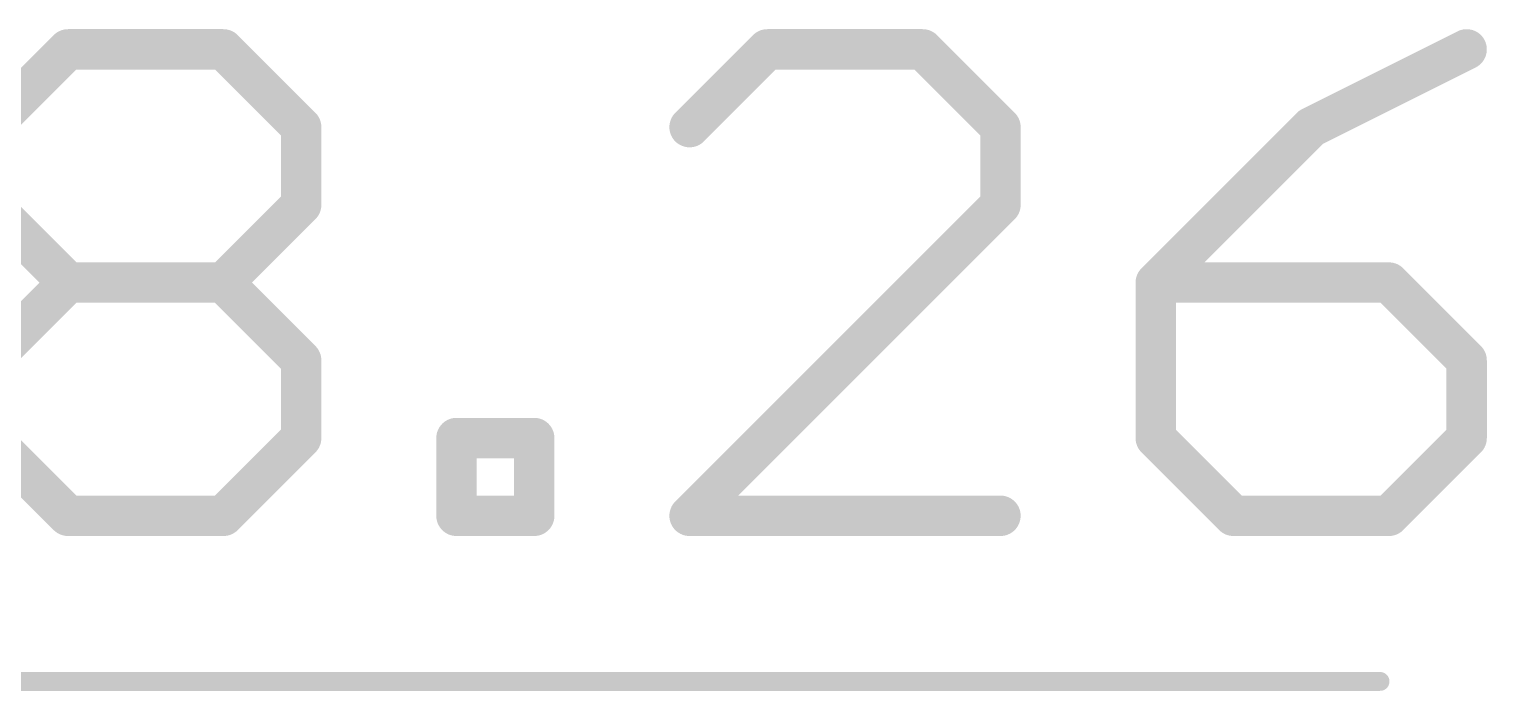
# Model space of a CAD drawing. Extents: x -8.3 to 21.3, y -11.9 to 13.9.
# Drawn here: x 11.26 to 21.34, y -9.97 to -5.4 of the extents above; entities that cross this region are included whole.
import ezdxf

# ---------------------------------------------------------------- set-up
doc = ezdxf.new("R2010")
doc.units = 0
doc.layers.add('47', color=253, linetype='CONTINUOUS')

msp = doc.modelspace()

# ---------------------------------------------------------------- linework, layer by layer
at = {"layer": '47'}
for points, const_width in [([(10.9947, -6.0752), (11.5319, -5.5379)], 0.2794), ([(11.5319, -5.5379), (12.6064, -5.5379)], 0.2794), ([(12.6064, -5.5379), (13.1436, -6.0752)], 0.2794), ([(16.3661, -5.5379), (15.8288, -6.0752)], 0.2794), ([(17.4405, -5.5379), (16.3661, -5.5379)], 0.2794), ([(17.9777, -6.0752), (17.4405, -5.5379)], 0.2794), ([(21.2005, -5.5379), (20.126, -6.0752)], 0.2794), ([(13.1436, -6.0752), (13.1436, -6.6124)], 0.2794), ([(17.9777, -6.6124), (17.9777, -6.0752)], 0.2794), ([(20.126, -6.0752), (19.0516, -7.1496)], 0.2794), ([(11.5319, -7.1496), (10.9947, -6.6124)], 0.2794), ([(13.1436, -6.6124), (12.6064, -7.1496)], 0.2794), ([(15.8288, -8.7613), (17.9777, -6.6124)], 0.2794), ([(10.9947, -7.6869), (11.5319, -7.1496)], 0.2794), ([(11.5319, -7.1496), (12.6064, -7.1496)], 0.2794), ([(12.6064, -7.1496), (13.1436, -7.6869)], 0.2794), ([(19.0516, -7.1496), (19.0516, -8.2241)], 0.2794), ([(20.6633, -7.1496), (19.0516, -7.1496)], 0.2794), ([(21.2005, -7.6869), (20.6633, -7.1496)], 0.2794), ([(13.1436, -7.6869), (13.1436, -8.2241)], 0.2794), ([(21.2005, -8.2241), (21.2005, -7.6869)], 0.2794), ([(11.5319, -8.7613), (10.9947, -8.2241)], 0.2794), ([(13.1436, -8.2241), (12.6064, -8.7613)], 0.2794), ([(14.2175, -8.7613), (14.2175, -8.2241)], 0.2794), ([(14.2175, -8.2241), (14.7547, -8.2241)], 0.2794), ([(14.7547, -8.2241), (14.7547, -8.7613)], 0.2794), ([(19.0516, -8.2241), (19.5888, -8.7613)], 0.2794), ([(20.6633, -8.7613), (21.2005, -8.2241)], 0.2794), ([(12.6064, -8.7613), (11.5319, -8.7613)], 0.2794), ([(14.7547, -8.7613), (14.2175, -8.7613)], 0.2794), ([(17.9777, -8.7613), (15.8288, -8.7613)], 0.2794), ([(19.5888, -8.7613), (20.6633, -8.7613)], 0.2794), ([(8.32, -9.906), (20.6021, -9.906)], 0.13)]:
    msp.add_lwpolyline(points, dxfattribs=dict(at, const_width=const_width))
for points, const_width in [([(11.5319, -5.4681, 1), (11.5319, -5.6078)], 0.1397), ([(11.5813, -5.5873, 1), (11.4825, -5.4886)], 0.1397), ([(12.6558, -5.4886, 1), (12.557, -5.5873)], 0.1397), ([(12.6064, -5.6078, 1), (12.6064, -5.4681)], 0.1397), ([(16.3661, -5.4681, 1), (16.3661, -5.6078)], 0.1397), ([(16.4154, -5.5873, 1), (16.3167, -5.4886)], 0.1397), ([(17.4899, -5.4886, 1), (17.3911, -5.5873)], 0.1397), ([(17.4405, -5.6078, 1), (17.4405, -5.4681)], 0.1397), ([(21.2317, -5.6004, 1), (21.1692, -5.4755)], 0.1397), ([(13.2135, -6.0752, 1), (13.0738, -6.0752)], 0.1397), ([(18.0476, -6.0752, 1), (17.9079, -6.0752)], 0.1397), ([(20.0948, -6.0127, 1), (20.1573, -6.1376)], 0.1397), ([(20.1754, -6.1246, 1), (20.0766, -6.0258)], 0.1397), ([(13.0942, -6.1246, 1), (13.193, -6.0258)], 0.1397), ([(15.7794, -6.0258, 1), (15.8782, -6.1246)], 0.1397), ([(17.9283, -6.1246, 1), (18.0271, -6.0258)], 0.1397), ([(13.0738, -6.6124, 1), (13.2135, -6.6124)], 0.1397), ([(13.193, -6.6618, 1), (13.0942, -6.563)], 0.1397), ([(17.9079, -6.6124, 1), (18.0476, -6.6124)], 0.1397), ([(18.0271, -6.6618, 1), (17.9283, -6.563)], 0.1397), ([(11.5319, -7.0798, 1), (11.5319, -7.2195)], 0.1397), ([(11.5813, -7.199, 1), (11.4825, -7.1002)], 0.1397), ([(11.4825, -7.199, 1), (11.5813, -7.1002)], 0.1397), ([(12.6558, -7.1002, 1), (12.557, -7.199)], 0.1397), ([(12.557, -7.1002, 1), (12.6558, -7.199)], 0.1397), ([(12.6064, -7.2195, 1), (12.6064, -7.0798)], 0.1397), ([(19.1214, -7.1496, 1), (18.9817, -7.1496)], 0.1397), ([(19.0516, -7.0798, 1), (19.0516, -7.2195)], 0.1397), ([(19.0022, -7.1002, 1), (19.101, -7.199)], 0.1397), ([(20.7126, -7.1002, 1), (20.6139, -7.199)], 0.1397), ([(20.6633, -7.2195, 1), (20.6633, -7.0798)], 0.1397), ([(13.2135, -7.6869, 1), (13.0738, -7.6869)], 0.1397), ([(21.2703, -7.6869, 1), (21.1306, -7.6869)], 0.1397), ([(13.0942, -7.7362, 1), (13.193, -7.6375)], 0.1397), ([(21.1511, -7.7362, 1), (21.2499, -7.6375)], 0.1397), ([(13.0738, -8.2241, 1), (13.2135, -8.2241)], 0.1397), ([(13.193, -8.2735, 1), (13.0942, -8.1747)], 0.1397), ([(14.2873, -8.2241, 1), (14.1476, -8.2241)], 0.1397), ([(14.2175, -8.1542, 1), (14.2175, -8.2939)], 0.1397), ([(14.8245, -8.2241, 1), (14.6848, -8.2241)], 0.1397), ([(14.7547, -8.2939, 1), (14.7547, -8.1542)], 0.1397), ([(18.9817, -8.2241, 1), (19.1214, -8.2241)], 0.1397), ([(19.101, -8.1747, 1), (19.0022, -8.2735)], 0.1397), ([(21.1306, -8.2241, 1), (21.2703, -8.2241)], 0.1397), ([(21.2499, -8.2735, 1), (21.1511, -8.1747)], 0.1397), ([(11.5319, -8.6914, 1), (11.5319, -8.8312)], 0.1397), ([(11.4825, -8.8107, 1), (11.5813, -8.7119)], 0.1397), ([(12.557, -8.7119, 1), (12.6558, -8.8107)], 0.1397), ([(12.6064, -8.8312, 1), (12.6064, -8.6914)], 0.1397), ([(14.2175, -8.6914, 1), (14.2175, -8.8312)], 0.1397), ([(14.7547, -8.8312, 1), (14.7547, -8.6914)], 0.1397), ([(15.8288, -8.6914, 1), (15.8288, -8.8312)], 0.1397), ([(15.7794, -8.7119, 1), (15.8782, -8.8107)], 0.1397), ([(17.9777, -8.8312, 1), (17.9777, -8.6914)], 0.1397), ([(19.5888, -8.6914, 1), (19.5888, -8.8312)], 0.1397), ([(19.5394, -8.8107, 1), (19.6382, -8.7119)], 0.1397), ([(20.6139, -8.7119, 1), (20.7126, -8.8107)], 0.1397), ([(20.6633, -8.8312, 1), (20.6633, -8.6914)], 0.1397), ([(14.1476, -8.7613, 1), (14.2873, -8.7613)], 0.1397), ([(14.6848, -8.7613, 1), (14.8245, -8.7613)], 0.1397), ([(20.6021, -9.9385, 1), (20.6021, -9.8735)], 0.065)]:
    msp.add_lwpolyline(points, format="xyb", dxfattribs=dict(at, const_width=const_width))

doc.saveas('drawing.dxf')
